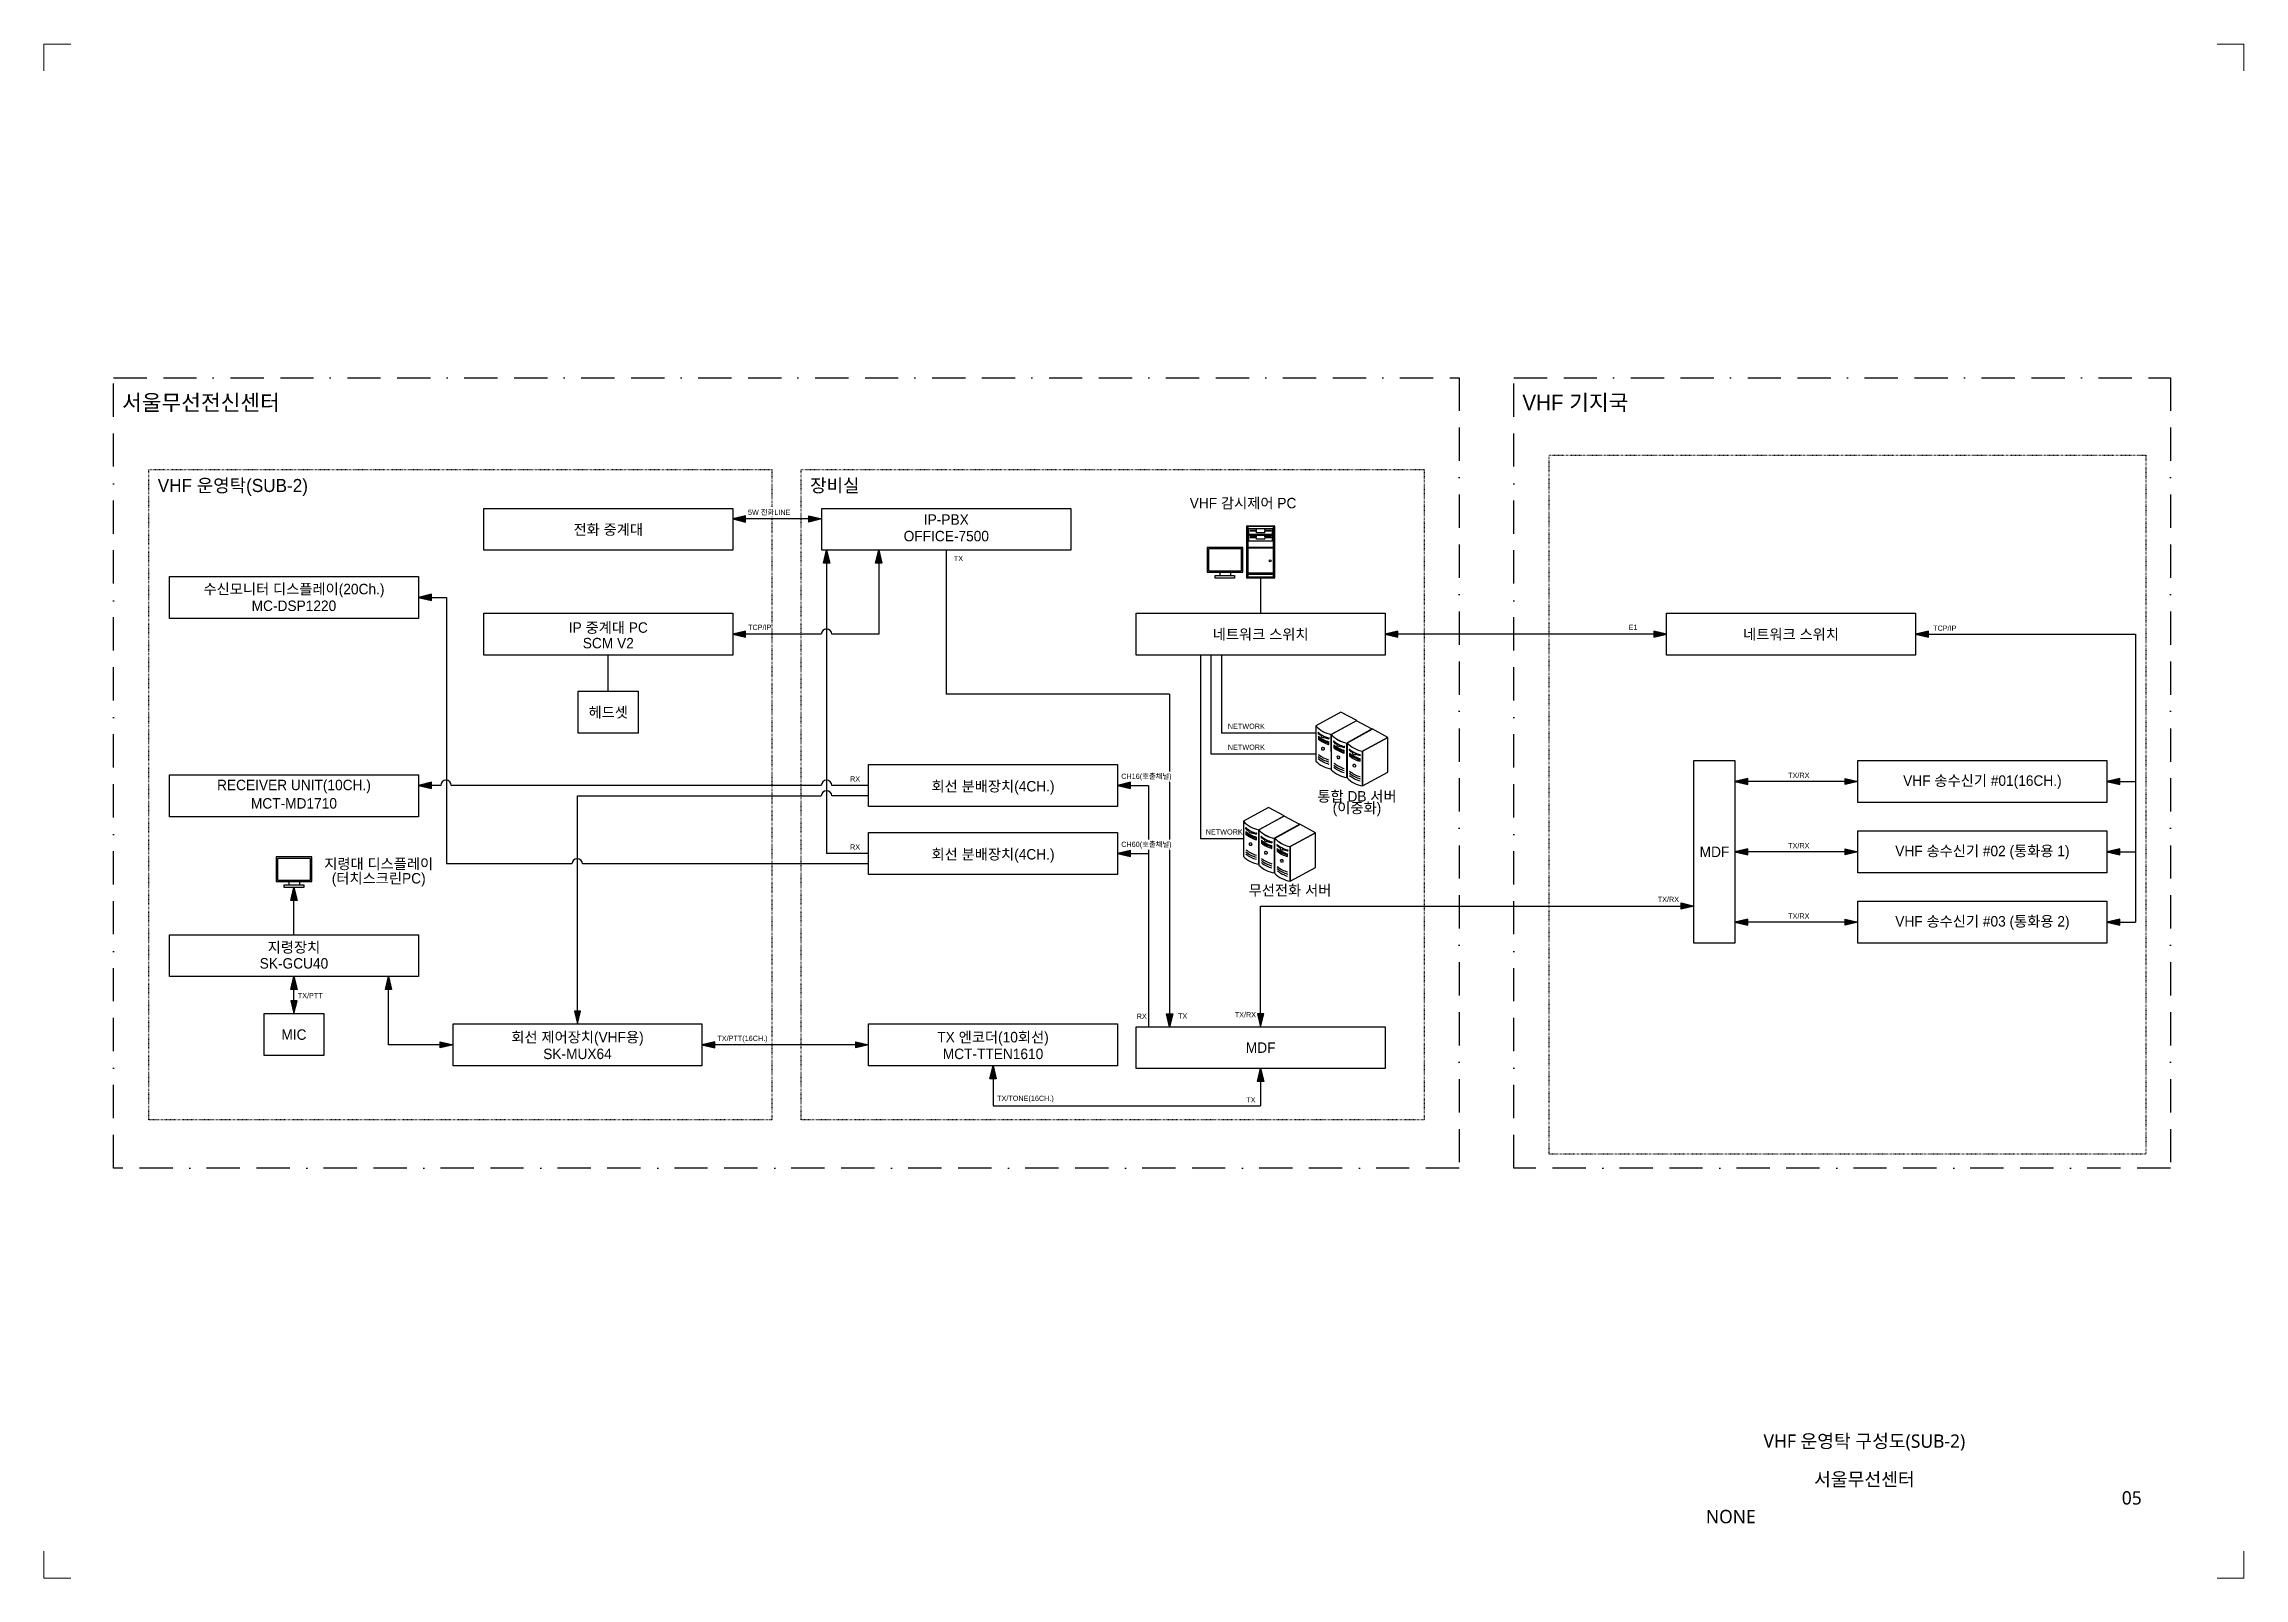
# Model space of a CAD drawing. Header units: millimetres. Extents: x 2500 to 2920, y 253 to 546.
import ezdxf
from ezdxf.enums import TextEntityAlignment as Align
from ezdxf.lldxf.tags import DXFTag

# ---------------------------------------------------------------- set-up
doc = ezdxf.new("R2010")
doc.units = ezdxf.units.MM
doc.linetypes.add('ACAD_ISO07W100', pattern=[3, 0, -3])
doc.linetypes.add('BORDER2', pattern=[22.225, 6.35, -3.175, 6.35, -3.175, 0, -3.175])
doc.layers.add('7', color=7, linetype='Continuous')
doc.layers.add('G', color=3, linetype='Continuous')
doc.layers.add('E_SYM', color=4, linetype='Continuous', lineweight=25)
doc.layers.add('PONT', color=7, linetype='Continuous', plot=False)
doc.styles.add('STYLE1', font='malgun.ttf')
doc.styles.add('돋움', font='')
doc.styles.get('돋움').set_extended_font_data('Dotum')
tags = doc.linetypes.add('HIDDEN', pattern=[0.375, 0.25, -0.125]).pattern_tags.tags
tags[6:7] = [DXFTag(74, 4), DXFTag(75, 0), DXFTag(340, '0'), DXFTag(46, 1.0), DXFTag(50, 0.0), DXFTag(44, 0.0), DXFTag(45, 0.0)]
tags[4:5] = [DXFTag(74, 4), DXFTag(75, 0), DXFTag(340, '0'), DXFTag(46, 1.0), DXFTag(50, 0.0), DXFTag(44, 0.0), DXFTag(45, 0.0)]

# ---------------------------------------------------------------- blocks, each defined once
blk = doc.blocks.new('CONSOLE')
at = {"layer": 'E_SYM', "color": 7}
for p, q in [((1131.98, 266.48), (1131.98, 274.71)), ((1132.04, 274.77), (1136.34, 274.77)), ((1132.17, 274.67), (1132.04, 274.71)), ((1132.17, 274.67), (1132.17, 266.57)), ((1132.17, 274.67), (1136.2, 274.67)), ((1136.09, 274.26), (1132.3, 274.26)), ((1132.3, 273.35), (1132.3, 274.26)), ((1136.09, 273.35), (1132.3, 273.35)), ((1136.09, 273.22), (1132.3, 273.22)), ((1132.3, 272.31), (1132.3, 273.22)), ((1133.51, 274.03), (1132.53, 274.03)), ((1132.53, 274.03), (1132.53, 273.88)), ((1133.51, 273.88), (1132.53, 273.88)), ((1133.51, 274.03), (1133.51, 274.26)), ((1133.51, 273.65), (1133.51, 273.88)), ((1134.88, 273.65), (1133.51, 273.65)), ((1133.51, 272.99), (1133.51, 273.22)), ((1134.88, 274.03), (1134.88, 274.26)), ((1135.86, 274.03), (1134.88, 274.03)), ((1135.86, 273.88), (1134.88, 273.88)), ((1134.88, 273.65), (1134.88, 273.88)), ((1134.88, 272.99), (1134.88, 273.22)), ((1135.86, 274.03), (1135.86, 273.88)), ((1136.09, 273.35), (1136.09, 274.26)), ((1136.09, 272.31), (1136.09, 273.22)), ((1136.2, 274.67), (1136.34, 274.71)), ((1136.2, 274.67), (1136.2, 266.57)), ((1136.4, 274.71), (1136.4, 266.49)), ((1132.17, 271.34), (1136.2, 271.34)), ((1132.17, 271.27), (1136.2, 271.27)), ((1136.09, 272.31), (1132.3, 272.31)), ((1133.51, 272.99), (1132.53, 272.99)), ((1132.53, 272.99), (1132.53, 272.84)), ((1133.51, 272.84), (1132.53, 272.84)), ((1133.51, 272.62), (1133.51, 272.84)), ((1134.88, 272.62), (1133.51, 272.62)), ((1135.86, 272.99), (1134.88, 272.99)), ((1135.86, 272.84), (1134.88, 272.84)), ((1134.88, 272.62), (1134.88, 272.84)), ((1135.86, 272.99), (1135.86, 272.84)), ((1132.17, 266.57), (1132.04, 266.48)), ((1136.33, 266.42), (1132.04, 266.42)), ((1136.2, 266.57), (1132.17, 266.57)), ((1136.09, 267.21), (1132.3, 267.21)), ((1132.3, 267.02), (1132.3, 267.21)), ((1136.09, 267.02), (1132.3, 267.02)), ((1136.09, 267.02), (1136.09, 267.21)), ((1136.33, 266.49), (1136.2, 266.57))]:
    blk.add_line(p, q, dxfattribs=at)
blk.add_circle((1135.71, 269.19), 0.165, dxfattribs=at)
for centre, radius, start, end in [((1132.04, 274.71), 0.0575, 90, 180), ((1136.34, 274.71), 0.0575, 0, 90), ((1132.04, 266.48), 0.0575, 180, 270), ((1136.33, 266.49), 0.0681, 270, 0)]:
    blk.add_arc(centre, radius, start, end, dxfattribs=at)
blk = doc.blocks.new('A$C67844AE1')
at = {"layer": 'E_SYM', "color": 7, "ltscale": 3}
for p, q in [((2.44, 1.16), (2.44, 0.51)), ((4.47, 1.16), (4.47, 0.51))]:
    blk.add_line(p, q, dxfattribs=at)
for points in [[(6.84, 5.84), (0, 5.84), (0, 1.16), (6.84, 1.16)], [(6.58, 5.58), (0.26, 5.58), (0.26, 1.42), (6.58, 1.42)], [(1.57, 0.51), (5.27, 0.51), (5.27, 0), (1.57, 0)]]:
    blk.add_lwpolyline(points, close=True, dxfattribs=at)
at = {"layer": '7', "xscale": 1.199999999999818, "yscale": 1.200000000000045, "zscale": 1.2}
blk.add_blockref('CONSOLE', (-1350.79, -319.7), dxfattribs=at)
blk = doc.blocks.new('NMS1')
at = {"color": 7, "linetype": 'Continuous'}
for p, q in [((63669, 100603), (63031, 100255)), ((64068, 100390), (63669, 100603)), ((63031, 100257), (63031, 99362)), ((63095, 99992), (63095, 99923)), ((63095, 99991), (63095, 99921)), ((63095, 99977), (63095, 99960)), ((63361, 99785), (63361, 99854)), ((63361, 99784), (63361, 99853)), ((64062, 100384), (63423, 100037)), ((64062, 100384), (63423, 100037)), ((63423, 100037), (63424, 99143)), ((63424, 100039), (64068, 100390)), ((63425, 99163), (63424, 100039)), ((63424, 100038), (63424, 99143)), ((63817, 99820), (64461, 100171)), ((64462, 100177), (63824, 99829)), ((64462, 100177), (63824, 99829)), ((64461, 100171), (64062, 100384)), ((64217, 99613), (64861, 99963)), ((64861, 99963), (64462, 100177)), ((63361, 99823), (63361, 99841)), ((63487, 99773), (63487, 99704)), ((63487, 99772), (63487, 99702)), ((63487, 99758), (63487, 99741)), ((63753, 99566), (63753, 99635)), ((63753, 99565), (63753, 99634)), ((63753, 99604), (63753, 99622)), ((63817, 98944), (63817, 99820)), ((63824, 99830), (63824, 98936)), ((63824, 99829), (63824, 98936)), ((63887, 99566), (63887, 99496)), ((63887, 99565), (63887, 99495)), ((63887, 99551), (63887, 99534)), ((64153, 99358), (64153, 99428)), ((64153, 99357), (64153, 99427)), ((64153, 99397), (64153, 99414)), ((64217, 98736), (64217, 99613))]:
    blk.add_line(p, q, dxfattribs=at)
at = {"color": 153, "linetype": 'Continuous'}
for p, q in [((63669, 100603), (63031, 100256)), ((64068, 100390), (63669, 100603)), ((63031, 100256), (63031, 99362)), ((64461, 100171), (64062, 100384)), ((64861, 99963), (64462, 100177)), ((64861, 99084), (64861, 99963)), ((64217, 98736), (64861, 99084))]:
    blk.add_line(p, q, dxfattribs=at)
at = {"color": 5, "const_width": 14.8}
blk.add_lwpolyline([(63031, 99362), (63032, 100256), (63669, 100603), (64861, 99963), (64861, 99084), (64213, 98736, -0.162272), (63824, 98936, 0.290137), (63817, 98944, -0.164989), (63424, 99143, -0.54141), (63425, 99163, -0.164938)], format="xyb", close=True, dxfattribs=at)
at = {"color": 7, "linetype": 'Continuous'}
blk.add_lwpolyline([(64217, 99613), (64217, 98737), (64861, 99084), (64861, 99963)], close=True, dxfattribs=at)
for centre, major_axis, ratio, start_param, end_param in [((63556, 100667), (685, 0), 0.933867, -2.444308, -1.764246), ((63559, 100674), (693, 0), 0.933867, -2.437802, -1.766163), ((63093, 100079), (8.83, 0), 0.933867, -5.45458, -3.028221), ((63103, 100079), (19.2, 0), 0.933867, -3.049775, -2.101524), ((63541, 100530), (671, 0), 0.933867, -2.301859, -2.144298), ((63579, 100520), (745, 0), 0.933867, -2.278732, -1.868547), ((63579, 100518), (745, 0), 0.933867, -2.278732, -1.868547), ((63568, 100487), (722, 0), 0.933867, -2.285458, -1.861821), ((63534, 100411), (653, 0), 0.933867, -2.308155, -1.839124), ((63568, 100432), (722, 0), 0.933867, -2.285545, -1.861734), ((63568, 100430), (722, 0), 0.933867, -2.285545, -1.861734), ((63533, 100540), (653, 0), 0.933867, -2.299152, -1.840276), ((63234, 99991), (65.6, 0), 0.498566, -3.390679, -1.320681), ((63198, 99910), (1.6, -99.7), 0.608761, -4.20006, -2.6939), ((63541, 100530), (671, 0), 0.933867, -2.02441, -1.84542), ((63356, 99940), (13.6, 0), 0.933867, -1.349482, 1.349482), ((63952, 100455), (693, 0), 0.933867, -2.437802, -1.766163), ((63949, 100449), (685, 0), 0.933867, -2.444308, -1.764246), ((63486, 99860), (8.83, 0), 0.933867, -5.45458, -3.028221), ((63496, 99860), (19.2, 0), 0.933867, -3.049775, -2.101524), ((63926, 100321), (653, 0), 0.933867, -2.299152, -1.840276), ((63530, 99782), (672, 0), 0.933867, -2.408517, -1.728455), ((63510, 100143), (86, -764), 0.913331, -0.754749, -0.336894), ((63510, 100090), (86, -764), 0.913331, -0.754749, -0.336894), ((63510, 100036), (86, -764), 0.913331, -0.754749, -0.336894), ((63934, 100311), (671, 0), 0.933867, -2.301859, -2.144298), ((63972, 100301), (745, 0), 0.933867, -2.278732, -1.868547), ((63972, 100299), (745, 0), 0.933867, -2.278732, -1.868547), ((63960, 100268), (722, 0), 0.933867, -2.285458, -1.861821), ((63926, 100192), (653, 0), 0.933867, -2.308155, -1.839124), ((63960, 100213), (722, 0), 0.933867, -2.285545, -1.861734), ((63960, 100211), (722, 0), 0.933867, -2.285545, -1.861734), ((63903, 99924), (86, -764), 0.913331, -0.754749, -0.336894), ((63627, 99772), (65.6, 0), 0.498566, -3.390679, -1.320681), ((63591, 99691), (1.6, -99.7), 0.608761, -4.20006, -2.6939), ((63934, 100311), (671, 0), 0.933867, -2.02441, -1.84542), ((63749, 99721), (13.6, 0), 0.933867, -1.349482, 1.349482), ((64349, 100241), (685, 0), 0.933867, -2.444308, -1.764246), ((64352, 100248), (693, 0), 0.933867, -2.437802, -1.766163), ((63886, 99652), (8.83, 0), 0.933867, -5.45458, -3.028221), ((63896, 99653), (19.2, 0), 0.933867, -3.049775, -2.101524), ((64334, 100104), (671, 0), 0.933867, -2.301859, -2.144298), ((64372, 100093), (745, 0), 0.933867, -2.278732, -1.868547), ((64372, 100092), (745, 0), 0.933867, -2.278732, -1.868547), ((64361, 100060), (722, 0), 0.933867, -2.285458, -1.861821), ((64327, 99985), (653, 0), 0.933867, -2.308155, -1.839124), ((64360, 100005), (722, 0), 0.933867, -2.285545, -1.861734), ((64360, 100004), (722, 0), 0.933867, -2.285545, -1.861734), ((64326, 100113), (653, 0), 0.933867, -2.299152, -1.840276), ((64027, 99565), (65.6, 0), 0.498566, -3.390679, -1.320681), ((63991, 99484), (1.6, -99.7), 0.608761, -4.20006, -2.6939), ((64334, 100104), (671, 0), 0.933867, -2.02441, -1.84542), ((64149, 99513), (13.6, 0), 0.933867, -1.349482, 1.349482), ((63923, 99563), (672, 0), 0.933867, -2.408517, -1.728455), ((63903, 99871), (86, -764), 0.913331, -0.754749, -0.336894), ((63903, 99817), (86, -764), 0.913331, -0.754749, -0.336894), ((64323, 99356), (672, 0), 0.933867, -2.408517, -1.728455), ((64303, 99717), (86, -764), 0.913331, -0.754749, -0.336894), ((64303, 99663), (86, -764), 0.913331, -0.754749, -0.336894), ((64303, 99610), (86, -764), 0.913331, -0.754749, -0.336894)]:
    blk.add_ellipse(centre, major_axis=major_axis, ratio=ratio, start_param=start_param, end_param=end_param, dxfattribs=at)
at = {"color": 153, "linetype": 'Continuous'}
for centre in [(63530, 99782), (63923, 99563), (64323, 99356)]:
    blk.add_ellipse(centre, major_axis=(672, 0), ratio=0.933867, start_param=-2.408517, end_param=-1.728455, dxfattribs=at)
at = {"color": 7, "linetype": 'Continuous'}
for centre in [(63212, 99675), (63605, 99456), (64005, 99248)]:
    blk.add_ellipse(centre, major_axis=(14, -38.6), ratio=0.734381, dxfattribs=at)

msp = doc.modelspace()

# ---------------------------------------------------------------- hatches: boundary and pattern name
h = msp.add_hatch(color=256)
h.dxf.hatch_style = 1
h.paths.add_polyline_path([(2631.69, 455.67), (2634.15, 455.07), (2634.15, 456.27)])
h = msp.add_hatch(color=256)
h.dxf.hatch_style = 1
h.paths.add_polyline_path([(2648.7, 455.67), (2646.24, 455.07), (2646.24, 456.27)])
h = msp.add_hatch(color=256)
h.dxf.hatch_style = 1
h.paths.add_polyline_path([(2649.6, 449.67), (2650.2, 447.21), (2649, 447.21)])
h = msp.add_hatch(color=256)
h.dxf.hatch_style = 1
h.paths.add_polyline_path([(2659.55, 449.67), (2660.15, 447.21), (2658.95, 447.21)])
h = msp.add_hatch(color=256)
h.dxf.hatch_style = 1
h.paths.add_polyline_path([(2571.69, 440.67), (2574.15, 440.07), (2574.15, 441.27)])
h = msp.add_hatch(color=256)
h.dxf.hatch_style = 1
h.paths.add_polyline_path([(2631.69, 433.65), (2634.15, 433.06), (2634.15, 434.25)])
h = msp.add_hatch(color=256)
h.dxf.hatch_style = 1
h.paths.add_polyline_path([(2756.23, 433.65), (2758.69, 433.06), (2758.69, 434.25)])
h = msp.add_hatch(color=256)
h.dxf.hatch_style = 1
h.paths.add_polyline_path([(2809.97, 433.65), (2807.51, 434.25), (2807.51, 433.06)])
h = msp.add_hatch(color=256)
h.dxf.hatch_style = 1
h.paths.add_polyline_path([(2857.49, 433.65), (2859.95, 433.06), (2859.95, 434.25)])
h = msp.add_hatch(color=256)
h.dxf.hatch_style = 1
h.paths.add_polyline_path([(2571.69, 404.77), (2574.15, 404.17), (2574.15, 405.37)])
h = msp.add_hatch(color=256)
h.dxf.hatch_style = 1
h.paths.add_polyline_path([(2571.69, 404.77), (2574.15, 404.17), (2574.15, 405.37)])
h = msp.add_hatch(color=256)
h.dxf.hatch_style = 1
h.paths.add_polyline_path([(2705.14, 404.77), (2707.6, 404.17), (2707.6, 405.37)])
h = msp.add_hatch(color=256)
h.dxf.hatch_style = 1
h.paths.add_polyline_path([(2823.02, 405.52), (2825.48, 404.92), (2825.48, 406.12)])
h = msp.add_hatch(color=256)
h.dxf.hatch_style = 1
h.paths.add_polyline_path([(2846.5, 405.52), (2844.04, 404.92), (2844.04, 406.12)])
h = msp.add_hatch(color=256)
h.dxf.hatch_style = 1
h.paths.add_polyline_path([(2894.02, 405.52), (2896.48, 404.92), (2896.48, 406.12)])
h = msp.add_hatch(color=256)
h.dxf.hatch_style = 1
h.paths.add_polyline_path([(2705.14, 391.77), (2707.6, 391.17), (2707.6, 392.37)])
h = msp.add_hatch(color=256)
h.dxf.hatch_style = 1
h.paths.add_polyline_path([(2823.02, 392.09), (2825.48, 391.49), (2825.48, 392.69)])
h = msp.add_hatch(color=256)
h.dxf.hatch_style = 1
h.paths.add_polyline_path([(2846.5, 392.09), (2844.04, 391.49), (2844.04, 392.69)])
h = msp.add_hatch(color=256)
h.dxf.hatch_style = 1
h.paths.add_polyline_path([(2894.02, 392.09), (2896.48, 391.49), (2896.48, 392.69)])
h = msp.add_hatch(color=256)
h.dxf.hatch_style = 1
h.paths.add_polyline_path([(2547.92, 385.26), (2548.52, 382.8), (2547.33, 382.8)])
h = msp.add_hatch(color=256)
h.dxf.hatch_style = 1
h.paths.add_polyline_path([(2815.19, 381.72), (2812.73, 381.12), (2812.73, 382.32)])
h = msp.add_hatch(color=256)
h.dxf.hatch_style = 1
h.paths.add_polyline_path([(2823.02, 378.65), (2825.48, 378.06), (2825.48, 379.25)])
h = msp.add_hatch(color=256)
h.dxf.hatch_style = 1
h.paths.add_polyline_path([(2846.5, 378.65), (2844.04, 378.06), (2844.04, 379.25)])
h = msp.add_hatch(color=256)
h.dxf.hatch_style = 1
h.paths.add_polyline_path([(2894.02, 378.65), (2896.48, 378.06), (2896.48, 379.25)])
h = msp.add_hatch(color=256)
h.dxf.hatch_style = 1
h.paths.add_polyline_path([(2547.92, 368.27), (2548.52, 365.81), (2547.33, 365.81)])
h = msp.add_hatch(color=256)
h.dxf.hatch_style = 1
h.paths.add_polyline_path([(2565.97, 368.27), (2566.57, 365.81), (2565.37, 365.81)])
h = msp.add_hatch(color=256)
h.dxf.hatch_style = 1
h.paths.add_polyline_path([(2547.92, 361.19), (2548.52, 363.65), (2547.33, 363.65)])
h = msp.add_hatch(color=256)
h.dxf.hatch_style = 1
h.paths.add_polyline_path([(2602.05, 359.23), (2602.65, 361.69), (2601.45, 361.69)])
h = msp.add_hatch(color=256)
h.dxf.hatch_style = 1
h.paths.add_polyline_path([(2715.08, 358.7), (2714.48, 361.16), (2715.68, 361.16)])
h = msp.add_hatch(color=256)
h.dxf.hatch_style = 1
h.paths.add_polyline_path([(2732.47, 358.7), (2733.07, 361.16), (2731.87, 361.16)])
h = msp.add_hatch(color=256)
h.dxf.hatch_style = 1
h.paths.add_polyline_path([(2578.29, 355.23), (2575.83, 354.63), (2575.83, 355.83)])
h = msp.add_hatch(color=256)
h.dxf.hatch_style = 1
h.paths.add_polyline_path([(2625.81, 355.23), (2628.27, 354.63), (2628.27, 355.83)])
h = msp.add_hatch(color=256)
h.dxf.hatch_style = 1
h.paths.add_polyline_path([(2657.62, 355.23), (2655.16, 354.63), (2655.16, 355.83)])
h = msp.add_hatch(color=256)
h.dxf.hatch_style = 1
h.paths.add_polyline_path([(2681.38, 351.23), (2681.98, 348.77), (2680.78, 348.77)])
h = msp.add_hatch(color=256)
h.dxf.hatch_style = 1
h.paths.add_polyline_path([(2732.47, 350.7), (2733.07, 348.24), (2731.87, 348.24)])

# ---------------------------------------------------------------- linework, layer by layer
for p, q in [((2648.7, 455.67), (2631.69, 455.67)), ((2649.6, 449.67), (2649.6, 391.77)), ((2659.55, 449.67), (2659.55, 433.65)), ((2672.46, 449.67), (2672.46, 422.19)), ((2732.47, 444.35), (2732.47, 437.65)), ((2571.69, 440.67), (2577.02, 440.67)), ((2577.02, 440.67), (2577.02, 389.77)), ((2648.6, 433.65), (2631.69, 433.65)), ((2659.55, 433.65), (2650.6, 433.65)), ((2857.49, 433.65), (2899.47, 433.65)), ((2899.47, 433.65), (2899.47, 378.65)), ((2607.93, 422.76), (2607.93, 429.65)), ((2720.99, 429.65), (2720.99, 394.58)), ((2722.99, 429.65), (2722.99, 410.75)), ((2724.99, 429.65), (2724.99, 414.75)), ((2715.08, 422.19), (2672.46, 422.19)), ((2715.08, 422.19), (2715.08, 407.41)), ((2743.01, 414.75), (2724.99, 414.75)), ((2743.01, 410.75), (2722.99, 410.75)), ((2575.94, 404.77), (2571.69, 404.77)), ((2648.6, 404.77), (2577.94, 404.77)), ((2657.62, 404.77), (2650.6, 404.77)), ((2705.14, 404.77), (2711.08, 404.77)), ((2711.08, 404.77), (2711.08, 394.43)), ((2715.08, 405.49), (2715.08, 394.43)), ((2846.5, 405.52), (2823.02, 405.52)), ((2894.02, 405.52), (2899.47, 405.52)), ((2602.05, 359.23), (2602.05, 402.77)), ((2602.05, 402.77), (2648.6, 402.77)), ((2657.62, 402.77), (2650.6, 402.77)), ((2657.62, 391.77), (2649.6, 391.77)), ((2705.14, 391.77), (2711.08, 391.77)), ((2711.08, 392.5), (2711.08, 358.7)), ((2715.08, 392.5), (2715.08, 358.7)), ((2729.18, 394.58), (2720.99, 394.58)), ((2846.5, 392.09), (2823.02, 392.09)), ((2894.02, 392.09), (2899.47, 392.09)), ((2600.99, 389.77), (2577.02, 389.77)), ((2657.62, 389.77), (2602.99, 389.77)), ((2547.92, 376.27), (2547.92, 385.26)), ((2846.5, 378.65), (2823.02, 378.65)), ((2894.02, 378.65), (2899.47, 378.65)), ((2547.92, 361.19), (2547.92, 368.27)), ((2565.97, 355.23), (2565.97, 368.27)), ((2578.29, 355.23), (2565.97, 355.23)), ((2657.62, 355.23), (2625.81, 355.23)), ((2681.38, 351.23), (2681.38, 343.6)), ((2732.47, 350.7), (2732.47, 343.6)), ((2681.38, 343.6), (2732.47, 343.6))]:
    msp.add_line(p, q)
at = {"linetype": 'HIDDEN', "ltscale": 10}
for p, q in [((2809.97, 433.65), (2756.23, 433.65)), ((2732.47, 381.72), (2815.19, 381.72)), ((2732.47, 358.7), (2732.47, 381.72))]:
    msp.add_line(p, q, dxfattribs=at)
at = {"linetype": 'BORDER2'}
for points in [[(2513.47, 482.63), (2770.37, 482.63), (2770.37, 331.7), (2513.47, 331.7)], [(2780.8, 482.63), (2906.15, 482.63), (2906.15, 331.7), (2780.8, 331.7)]]:
    msp.add_lwpolyline(points, close=True, dxfattribs=at)
at = {"flags": 128}
for points in [[(2631.69, 455.67), (2634.15, 455.07), (2634.15, 456.27)], [(2648.7, 455.67), (2646.24, 455.07), (2646.24, 456.27)], [(2649.6, 449.67), (2650.2, 447.21), (2649, 447.21)], [(2659.55, 449.67), (2660.15, 447.21), (2658.95, 447.21)], [(2571.69, 440.67), (2574.15, 440.07), (2574.15, 441.27)], [(2631.69, 433.65), (2634.15, 433.06), (2634.15, 434.25)], [(2756.23, 433.65), (2758.69, 433.06), (2758.69, 434.25)], [(2809.97, 433.65), (2807.51, 434.25), (2807.51, 433.06)], [(2857.49, 433.65), (2859.95, 433.06), (2859.95, 434.25)], [(2571.69, 404.77), (2574.15, 404.17), (2574.15, 405.37)], [(2571.69, 404.77), (2574.15, 404.17), (2574.15, 405.37)], [(2705.14, 404.77), (2707.6, 404.17), (2707.6, 405.37)], [(2823.02, 405.52), (2825.48, 404.92), (2825.48, 406.12)], [(2846.5, 405.52), (2844.04, 404.92), (2844.04, 406.12)], [(2894.02, 405.52), (2896.48, 404.92), (2896.48, 406.12)], [(2705.14, 391.77), (2707.6, 391.17), (2707.6, 392.37)], [(2823.02, 392.09), (2825.48, 391.49), (2825.48, 392.69)], [(2846.5, 392.09), (2844.04, 391.49), (2844.04, 392.69)], [(2894.02, 392.09), (2896.48, 391.49), (2896.48, 392.69)], [(2547.92, 385.26), (2548.52, 382.8), (2547.33, 382.8)], [(2815.19, 381.72), (2812.73, 381.12), (2812.73, 382.32)], [(2823.02, 378.65), (2825.48, 378.06), (2825.48, 379.25)], [(2846.5, 378.65), (2844.04, 378.06), (2844.04, 379.25)], [(2894.02, 378.65), (2896.48, 378.06), (2896.48, 379.25)], [(2547.92, 368.27), (2548.52, 365.81), (2547.33, 365.81)], [(2565.97, 368.27), (2566.57, 365.81), (2565.37, 365.81)], [(2547.92, 361.19), (2548.52, 363.65), (2547.33, 363.65)], [(2602.05, 359.23), (2602.65, 361.69), (2601.45, 361.69)], [(2715.08, 358.7), (2714.48, 361.16), (2715.68, 361.16)], [(2732.47, 358.7), (2733.07, 361.16), (2731.87, 361.16)], [(2578.29, 355.23), (2575.83, 354.63), (2575.83, 355.83)], [(2625.81, 355.23), (2628.27, 354.63), (2628.27, 355.83)], [(2657.62, 355.23), (2655.16, 354.63), (2655.16, 355.83)], [(2681.38, 351.23), (2681.98, 348.77), (2680.78, 348.77)], [(2732.47, 350.7), (2733.07, 348.24), (2731.87, 348.24)]]:
    msp.add_lwpolyline(points, close=True, dxfattribs=at)
for centre in [(2649.6, 433.65), (2576.94, 404.77), (2649.6, 404.77), (2649.6, 402.77), (2601.99, 389.77)]:
    msp.add_arc(centre, 1, 0, 180)
at = {"layer": '7', "color": 7, "linetype": 'ACAD_ISO07W100', "ltscale": 0.05}
for points in [[(2787.53, 467.83), (2901.48, 467.83), (2901.48, 334.38), (2787.53, 334.38)], [(2644.74, 465.08), (2763.69, 465.08), (2763.69, 340.94), (2644.74, 340.94)]]:
    msp.add_lwpolyline(points, close=True, dxfattribs=at)
msp.add_lwpolyline([(2639.15, 456.08), (2639.15, 340.94), (2520.2, 340.94), (2520.2, 465.08), (2639.15, 465.08), (2639.15, 457.85)], dxfattribs=at)
at = {"layer": '7', "color": 7, "ltscale": 3}
for points in [[(2584.17, 457.67), (2631.69, 457.67), (2631.69, 449.67), (2584.17, 449.67)], [(2648.7, 457.67), (2696.22, 457.67), (2696.22, 449.67), (2648.7, 449.67)], [(2524.16, 444.67), (2571.69, 444.67), (2571.69, 436.67), (2524.16, 436.67)], [(2584.17, 437.65), (2631.69, 437.65), (2631.69, 429.65), (2584.17, 429.65)], [(2708.71, 437.65), (2756.23, 437.65), (2756.23, 429.65), (2708.71, 429.65)], [(2809.97, 437.65), (2857.49, 437.65), (2857.49, 429.65), (2809.97, 429.65)], [(2602.21, 422.76), (2613.65, 422.76), (2613.65, 414.76), (2602.21, 414.76)], [(2657.62, 408.77), (2705.14, 408.77), (2705.14, 400.77), (2657.62, 400.77)], [(2815.19, 409.52), (2823.02, 409.52), (2823.02, 374.65), (2815.19, 374.65)], [(2846.5, 409.52), (2894.02, 409.52), (2894.02, 401.52), (2846.5, 401.52)], [(2524.16, 406.77), (2571.69, 406.77), (2571.69, 398.77), (2524.16, 398.77)], [(2657.62, 395.77), (2705.14, 395.77), (2705.14, 387.77), (2657.62, 387.77)], [(2846.5, 396.09), (2894.02, 396.09), (2894.02, 388.09), (2846.5, 388.09)], [(2846.5, 382.65), (2894.02, 382.65), (2894.02, 374.65), (2846.5, 374.65)], [(2524.16, 376.27), (2571.69, 376.27), (2571.69, 368.27), (2524.16, 368.27)], [(2542.21, 361.19), (2553.64, 361.19), (2553.64, 353.19), (2542.21, 353.19)], [(2657.62, 359.23), (2705.14, 359.23), (2705.14, 351.23), (2657.62, 351.23)], [(2708.71, 358.7), (2756.23, 358.7), (2756.23, 350.7), (2708.71, 350.7)]]:
    msp.add_lwpolyline(points, close=True, dxfattribs=at)
at = {"layer": '7', "color": 7, "linetype": 'HIDDEN', "ltscale": 10}
msp.add_lwpolyline([(2578.29, 359.23), (2625.81, 359.23), (2625.81, 351.23), (2578.29, 351.23)], close=True, dxfattribs=at)
at = {"layer": 'E_SYM', "color": 7, "ltscale": 3}
for p, q in [((2546.94, 386.42), (2546.94, 385.77)), ((2548.97, 386.42), (2548.97, 385.77))]:
    msp.add_line(p, q, dxfattribs=at)
for points in [[(2551.34, 391.11), (2544.5, 391.11), (2544.5, 386.42), (2551.34, 386.42)], [(2551.08, 390.84), (2544.77, 390.84), (2544.77, 386.69), (2551.08, 386.69)], [(2546.07, 385.77), (2549.78, 385.77), (2549.78, 385.26), (2546.07, 385.26)]]:
    msp.add_lwpolyline(points, close=True, dxfattribs=at)
at = {"layer": 'PONT', "color": 7, "lineweight": 0}
for p, q in [((2500.2, 546.34), (2500.2, 546.34, 1.02)), ((2915.14, 546.37), (2915.14, 546.37, 1.02)), ((2920.2, 546.34), (2920.2, 546.34, 1.02)), ((2500.2, 253.41), (2500.2, 253.41, 1.02))]:
    msp.add_line(p, q, dxfattribs=at)
for points in [[(2500.2, 541.24), (2500.2, 546.34), (2505.3, 546.34)], [(2920.2, 541.24), (2920.2, 546.34), (2915.1, 546.34)], [(2505.3, 253.41), (2500.2, 253.41), (2500.2, 258.52)], [(2915.1, 253.41), (2920.2, 253.41), (2920.2, 258.52)]]:
    msp.add_lwpolyline(points, dxfattribs=at)

# ---------------------------------------------------------------- block references
msp.add_blockref('A$C67844AE1', (2722.23, 444.35))
at = {"layer": 'G', "transparency": 16777216, "xscale": 0.007529365457230597, "yscale": 0.007529365457003223, "zscale": 0.007529365457121352}
for p in [(2268.42, -338.72), (2254.59, -356.92)]:
    msp.add_blockref('NMS1', p, dxfattribs=at)

# ---------------------------------------------------------------- texts
at = {"color": 7, "style": 'STYLE1'}
for s, height, p in [('VHF 운영탁 구성도(SUB-2)', 2.5516, (2847.73, 279.44, 69.44)), ('서울무선센터', 2.552, (2847.73, 272.29, 69.44)), ('NONE', 2.552, (2822.22, 265.15, 69.44))]:
    msp.add_text(s, height=height, dxfattribs=at).set_placement(p, align=Align.MIDDLE)
at = {"style": 'STYLE1'}
msp.add_text('05', height=2.552, dxfattribs=at).set_placement((2898.77, 268.72), align=Align.MIDDLE_CENTER)
at = {"layer": '7', "color": 7, "ltscale": 3, "style": '돋움'}
for s, height, p in [('서울무선전신센터', 3, (2515.11, 477.89)), ('VHF 기지국', 3, (2782.44, 477.89)), ('VHF 운영탁(SUB-2)', 2.5, (2521.92, 462.05)), ('장비실', 2.5, (2646.46, 462.05))]:
    msp.add_text(s, height=height, dxfattribs=at).set_placement(p, align=Align.MIDDLE_LEFT)
for s, height, p in [('VHF 감시제어 PC', 2, (2729.11, 458.71)), ('전화 중계대', 2, (2607.93, 453.67)), ('5W 전화LINE', 1, (2638.64, 456.96)), ('IP-PBX', 2, (2672.46, 455.55)), ('OFFICE-7500', 2, (2672.46, 452.39)), ('TX', 1, (2674.78, 448.11)), ('수신모니터 디스플레이(20Ch.)', 2, (2547.92, 442.1)), ('MC-DSP1220', 2, (2547.92, 439.08)), ('IP 중계대 PC', 2, (2607.93, 434.94)), ('SCM V2', 2, (2607.93, 431.95)), ('TCP/IP', 1, (2636.84, 434.99)), ('네트워크 스위치', 2, (2732.47, 433.65)), ('E1', 1, (2803.56, 434.98)), ('네트워크 스위치', 2, (2833.73, 433.65)), ('TCP/IP', 1, (2863.07, 434.82)), ('헤드셋', 2, (2607.93, 418.76)), ('NETWORK', 1, (2729.74, 416.07)), ('NETWORK', 1, (2729.74, 412.07)), ('RECEIVER UNIT(10CH.)', 2, (2547.92, 404.61)), ('RX', 1, (2655.04, 406.02)), ('회선 분배장치(4CH.)', 2, (2681.38, 404.45)), ('CH16(호출채널)', 1, (2710.66, 406.45)), ('통합 DB 서버', 2, (2750.86, 402.72)), ('TX/RX', 1, (2835.21, 406.72)), ('VHF 송수신기 #01(16CH.)', 2, (2870.26, 405.52)), ('MCT-MD1710', 2, (2547.92, 401.35)), ('(이중화)', 2, (2750.86, 400.31)), ('NETWORK', 1, (2725.52, 395.9)), ('지령대 디스플레이', 2, (2564.1, 389.82)), ('RX', 1, (2655.04, 393.02)), ('회선 분배장치(4CH.)', 2, (2681.38, 391.45)), ('CH60(호출채널)', 1, (2710.66, 393.46)), ('MDF', 2, (2819.11, 392.09)), ('TX/RX', 1, (2835.21, 393.29)), ('VHF 송수신기 #02 (통화용 1)', 2, (2870.26, 392.09)), ('(터치스크린PC)', 2, (2564.1, 386.87)), ('무선전화 서버', 2, (2738.07, 384.76)), ('TX/RX', 1, (2810.31, 383.03)), ('TX/RX', 1, (2835.21, 379.85)), ('VHF 송수신기 #03 (통화용 2)', 2, (2870.26, 378.65)), ('지령장치', 2, (2547.92, 373.88)), ('SK-GCU40', 2, (2547.92, 370.79)), ('TX/PTT', 1, (2551.03, 364.66)), ('TX', 1, (2717.57, 360.74)), ('TX/RX', 1, (2729.55, 361.01)), ('MIC', 2, (2547.92, 357.19)), ('회선 제어장치(VHF용)', 2, (2602.05, 356.53)), ('TX/PTT(16CH.)', 1, (2633.55, 356.35)), ('TX 엔코더(10회선)', 2, (2681.38, 356.53)), ('RX', 1, (2709.77, 360.69)), ('SK-MUX64', 2, (2602.05, 353.51)), ('MCT-TTEN1610', 2, (2681.38, 353.51)), ('MDF', 2, (2732.47, 354.7)), ('TX/TONE(16CH.)', 1, (2687.57, 344.9)), ('TX', 1, (2730.61, 344.73))]:
    msp.add_text(s, height=height, dxfattribs=at).set_placement(p, align=Align.MIDDLE)

doc.saveas('drawing.dxf')
